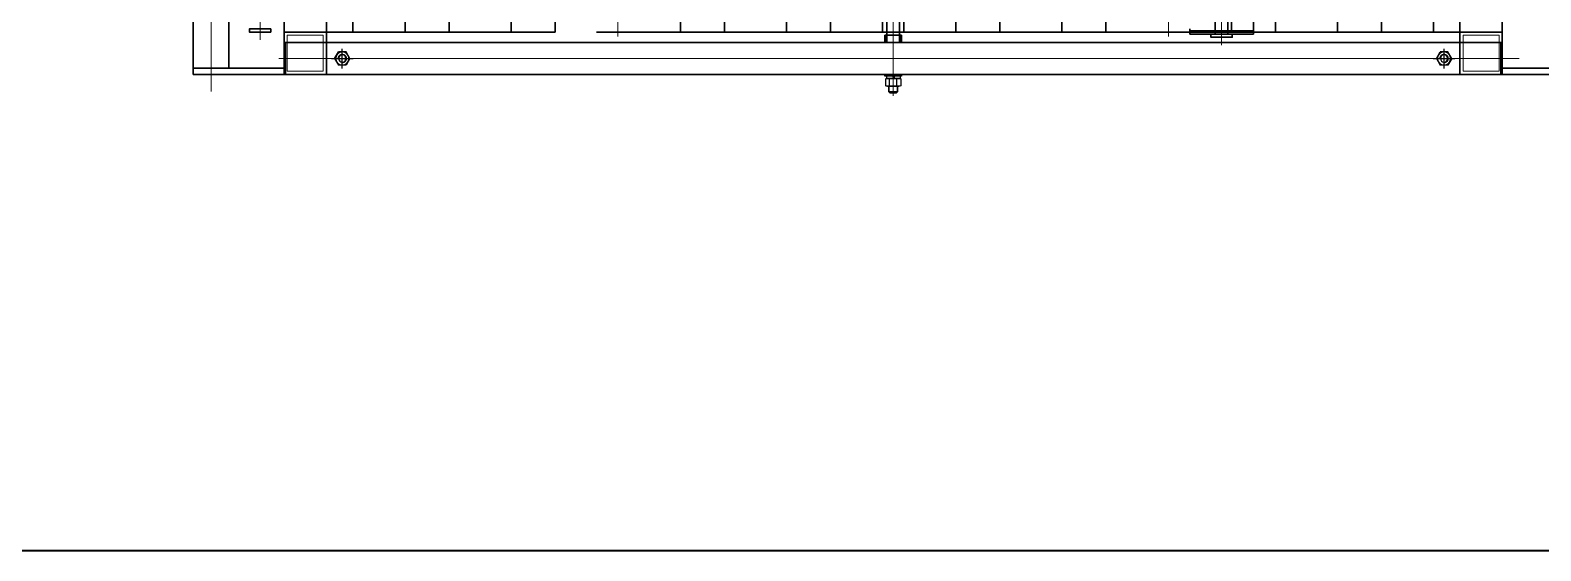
# Model space of a CAD drawing. Extents: x 539033 to 804858, y 468425 to 1263560.
# Drawn here: x 744876 to 746302, y 490589 to 491080 of the extents above; entities that cross this region are included whole.
import ezdxf

# ---------------------------------------------------------------- set-up
doc = ezdxf.new("R2010")
doc.units = 0
doc.header["$LTSCALE"] = 1000
doc.header["$MEASUREMENT"] = 0
for name, pattern in [('0', [0, 0]), ('ACAD_ISO02W100', [15, 12, -3]), ('ACAD_ISO04W100', [30, 24, -3, 0, -3]), ('DASHDOT', [25.4, 12.7, -6.35, 0, -6.35]), ('SOLID', [0])]:
    doc.linetypes.add(name, pattern=pattern)
doc.layers.get('0').update_dxf_attribs({"linetype": 'CONTINUOUS'})
doc.layers.add('1', color=1, linetype='DASHDOT')
doc.layers.add('5剖面线层', color=2, linetype='CONTINUOUS')
for name, color, linetype, lineweight in [('3', 7, 'ACAD_ISO04W100', 15), ('标注', 7, 'SOLID', 15), ('点划线', 1, 'ACAD_ISO04W100', 15), ('粗实线', 7, '0', 30), ('虚线', 6, 'ACAD_ISO02W100', 18)]:
    doc.layers.add(name, color=color, linetype=linetype, lineweight=lineweight)

# ---------------------------------------------------------------- blocks, each defined once
blk = doc.blocks.new('A$C513352F2')
at = {"layer": '点划线'}
blk.add_line((68.9, 0), (68.9, 1086.9), dxfattribs=at)
at = {"layer": '粗实线', "color": 5}
for p, q in [((0, 1070.9), (85.7, 1070.9)), ((85.7, 1070.9), (85.7, 10.9)), ((0, 1064.9), (85.7, 1064.9)), ((52.2, 1064.9), (52.2, 16.9)), ((0, 16.9), (85.7, 16.9)), ((0, 10.9), (85.7, 10.9))]:
    blk.add_line(p, q, dxfattribs=at)
blk = doc.blocks.new('A$C458447FD')
at = {"layer": '标注'}
h = blk.add_hatch(dxfattribs=at)
h.set_pattern_fill('ANSI31', color=3, scale=0.5)
h.set_pattern_definition([(45, (-117.9495, 9.9451), (-1.122532, 1.122532), [])])
h.paths.add_polyline_path([(779.8, 1050.1), (778, 1050.1), (778, 1043.1), (779.8, 1043.1)])
h.paths.add_polyline_path([(794, 1050.1), (792.3, 1050.1), (792.3, 1043.1), (794, 1043.1)])
for p, q in [((778.8, 1084.4), (778.8, 1090.8)), ((792.5, 1083.8), (779.6, 1083.8)), ((779.6, 1081.7), (779.6, 1083.8)), ((780.6, 1091.3), (791.4, 1091.3)), ((780.6, 1083.8), (791.4, 1083.8)), ((782.4, 1090.8), (782.4, 1084.4)), ((785.6, 1082), (786, 1083.8)), ((786.6, 1081.7), (787.1, 1083.8)), ((789.6, 1090.8), (789.6, 1084.4)), ((792.5, 1081.7), (792.5, 1083.8)), ((793.2, 1084.4), (793.2, 1090.8)), ((258.8, 1065.1), (262.4, 1071.4)), ((269.6, 1071.4), (262.4, 1071.4)), ((273.2, 1065.1), (269.6, 1071.4)), ((794, 1081.7), (778, 1081.7)), ((778, 1081.7), (778, 1080.1)), ((778, 1080.1), (794, 1080.1)), ((792.5, 1081.7), (779.6, 1081.7)), ((785.5, 1081.7), (785.6, 1082)), ((794, 1080.1), (794, 1081.7)), ((1298.8, 1065.1), (1302.4, 1071.4)), ((1309.6, 1071.4), (1302.4, 1071.4)), ((1313.2, 1065.1), (1309.6, 1071.4)), ((258.8, 1065.1), (262.4, 1058.9)), ((269.6, 1058.9), (262.4, 1058.9)), ((273.2, 1065.1), (269.6, 1058.9)), ((1298.8, 1065.1), (1302.4, 1058.9)), ((1309.6, 1058.9), (1302.4, 1058.9)), ((1313.2, 1065.1), (1309.6, 1058.9))]:
    blk.add_line(p, q)
for centre, radius in [((266, 1065.1), 6.23), ((1306, 1065.1), 6.23), ((266, 1065.1), 3.4), ((1306, 1065.1), 3.4)]:
    blk.add_circle(centre, radius)
for centre, radius, start, end in [((780.6, 1088.1), 3.21, 55.9063, 124.0937), ((780.6, 1087), 3.21, 235.9063, 304.0937), ((786, 1079.3), 12, 72.5674, 107.4326), ((786, 1095.8), 12, 252.5674, 287.4326), ((791.4, 1088.1), 3.21, 55.9063, 124.0937), ((791.4, 1087), 3.21, 235.9063, 304.0937)]:
    blk.add_arc(centre, radius, start, end)
at = {"layer": '1', "linetype": 'DASHDOT'}
for p, q in [((266, 1074.4), (266, 1055.9)), ((1306, 1074.4), (1306, 1055.9)), ((255.8, 1065.1), (276.2, 1065.1)), ((1295.8, 1065.1), (1316.2, 1065.1))]:
    blk.add_line(p, q, dxfattribs=at)
at = {"layer": '3'}
for centre in [(266, 1065.1), (1306, 1065.1)]:
    blk.add_arc(centre, 4, 170, 90, dxfattribs=at)
at = {"layer": '点划线'}
for p, q in [((786, 1100.3), (786, 1005.6)), ((206, 1065.1), (1376.8, 1065.1)), ((188.4, 1047.4), (188.4, 987)), ((526, 17.9), (526, 1044.2)), ((1046, 17.9), (1046, 1044.2)), ((1096, 1052.4), (1096, 992))]:
    blk.add_line(p, q, dxfattribs=at)
at = {"layer": '粗实线'}
for p, q in [((783, 1097.6), (782, 1096.6)), ((782, 1096.6), (782, 1091.3)), ((790, 1096.6), (782, 1096.6)), ((783, 1097.6), (789, 1097.6)), ((789, 1097.6), (790, 1096.6)), ((790, 1096.6), (790, 1091.3)), ((212.5, 1080.1), (212.5, 1050.1)), ((1359.5, 1080.1), (1359.5, 1050.1)), ((211, 1050.1), (1361, 1050.1)), ((778, 1050.1), (778, 1043.1)), ((778, 1043.1), (794, 1043.1)), ((779.8, 1050.1), (779.8, 1043.1)), ((780, 1050.1), (780, 1006.1)), ((792, 1050.1), (792, 1006.1)), ((792.3, 1050.1), (792.3, 1043.1)), ((794, 1050.1), (794, 1043.1)), ((1066, 1042.1), (1066, 1037.1)), ((1066, 1042.1), (1126, 1042.1)), ((1090, 1042.1), (1090, 1000.1)), ((1102, 1042.1), (1102, 1000.1)), ((1126, 1042.1), (1126, 1002.1)), ((251, 1040.1), (446, 1040.1)), ((251, 1040.1), (251, 60.1)), ((506, 1040.1), (1321, 1040.1)), ((1066, 1039.1), (1126, 1039.1)), ((1321, 1040.1), (1321, 60.1))]:
    blk.add_line(p, q, dxfattribs=at)
at = {"layer": '粗实线', "color": 2}
for p, q in [((276, 1040.1), (276, 60.1)), ((776, 1040.1), (776, 60.1)), ((796, 1040.1), (796, 60.1)), ((1296, 1040.1), (1296, 60.1))]:
    blk.add_line(p, q, dxfattribs=at)
at = {"layer": '粗实线', "color": 4}
for p, q in [((325.3, 1040.1), (325.3, 60.1)), ((325.3, 1040.1), (366.8, 1040.1)), ((366.8, 1040.1), (366.8, 60.1)), ((425.3, 1040.1), (425.3, 60.1)), ((425.3, 1040.1), (466.8, 1040.1)), ((466.8, 1040.1), (466.8, 60.1)), ((585.3, 1040.1), (585.3, 60.1)), ((585.3, 1040.1), (626.8, 1040.1)), ((626.8, 1040.1), (626.8, 60.1)), ((685.3, 1040.1), (685.3, 60.1)), ((685.3, 1040.1), (726.8, 1040.1)), ((726.8, 1040.1), (726.8, 60.1)), ((845.3, 1040.1), (845.3, 60.1)), ((845.3, 1040.1), (886.8, 1040.1)), ((886.8, 1040.1), (886.8, 60.1)), ((945.3, 1040.1), (945.3, 60.1)), ((945.3, 1040.1), (986.8, 1040.1)), ((986.8, 1040.1), (986.8, 60.1)), ((1105.3, 1040.1), (1105.3, 60.1)), ((1105.3, 1040.1), (1146.8, 1040.1)), ((1146.8, 1040.1), (1146.8, 60.1)), ((1205.3, 1040.1), (1205.3, 60.1)), ((1205.3, 1040.1), (1246.8, 1040.1)), ((1246.8, 1040.1), (1246.8, 60.1))]:
    blk.add_line(p, q, dxfattribs=at)
at = {"layer": '粗实线'}
for points in [[(211, 20.1), (1361, 20.1), (1361, 1080.1), (211, 1080.1)], [(251, 1040.1), (211, 1040.1), (211, 1080.1), (251, 1080.1)], [(1321, 1040.1), (1361, 1040.1), (1361, 1080.1), (1321, 1080.1)]]:
    blk.add_lwpolyline(points, close=True, dxfattribs=at)
at = {"layer": '粗实线', "color": 4}
for points in [[(1106, 1042.1), (1106, 1045.1), (1086, 1045.1), (1086, 1042.1)], [(198.4, 1037.1), (198.4, 1040.1), (178.4, 1040.1), (178.4, 1037.1)]]:
    blk.add_lwpolyline(points, close=True, dxfattribs=at)
at = {"layer": '虚线'}
for points in [[(248, 1043.1), (214, 1043.1), (214, 1077.1), (248, 1077.1)], [(1324, 1043.1), (1358, 1043.1), (1358, 1077.1), (1324, 1077.1)]]:
    blk.add_lwpolyline(points, close=True, dxfattribs=at)
at = {"layer": '标注', "xscale": -1}
blk.add_blockref('A$C513352F2', (211, 9.2), dxfattribs=at)
at = {"layer": '标注'}
blk.add_blockref('A$C513352F2', (1361, 9.2), dxfattribs=at)

msp = doc.modelspace()

# ---------------------------------------------------------------- linework, layer by layer
at = {"layer": '5剖面线层', "color": 5, "lineweight": 40, "ltscale": 100}
msp.add_lwpolyline([(726513.9, 493138), (747045.5, 493138), (747045.5, 490589.2), (726513.9, 490589.2)], close=True, dxfattribs=at)

# ---------------------------------------------------------------- block references
at = {"color": 0, "ltscale": 100, "xscale": -1, "rotation": 180}
msp.add_blockref('A$C458447FD', (744904.5, 492118.5), dxfattribs=at)

doc.saveas('drawing.dxf')
